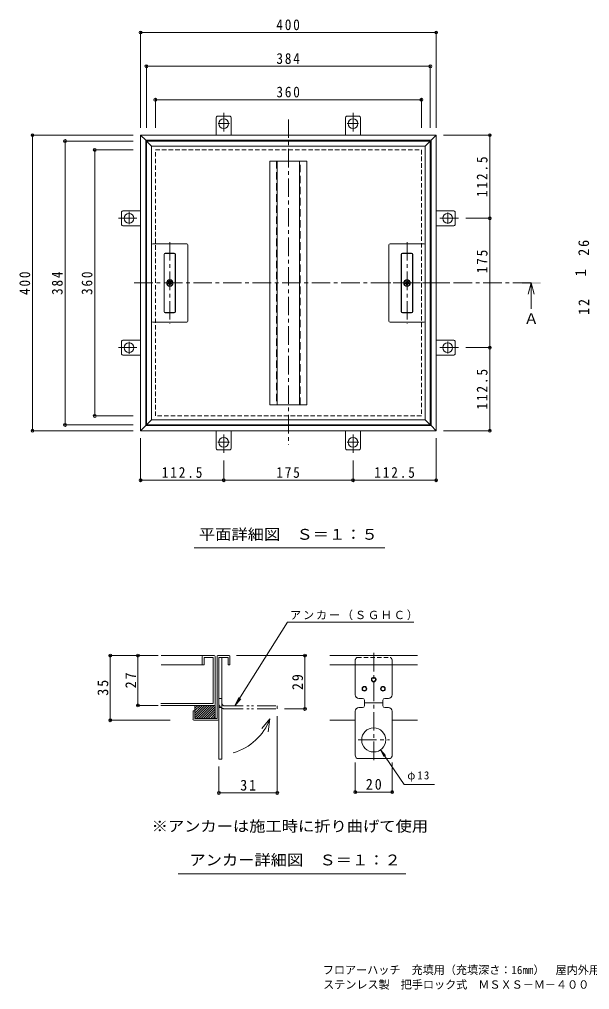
# Model space of a CAD drawing. Units: millimetres at full size, with parts at other scales. Extents: x -334 to 354, y -273 to 252.
# Drawn here: x -334 to -26, y -273 to 252 of the extents above; entities that cross this region are included whole.
import ezdxf
from ezdxf.enums import TextEntityAlignment as Align

# ---------------------------------------------------------------- set-up
doc = ezdxf.new("R2010")
doc.units = ezdxf.units.MM
doc.header["$LTSCALE"] = 2
doc.header["$PDMODE"] = 32
doc.header["$PDSIZE"] = 1.6
for name, pattern in [('CHAIN1', [8, 5, -1, 1, -1]), ('DASHED1', [1.8, 1.2, -0.6]), ('DASHED2', [3, 2, -1]), ('DOUBLE_CHAIN1', [8.8, 5, -1, 0.6, -0.6, 0.6, -1])]:
    doc.linetypes.add(name, pattern=pattern)
for name, color, linetype, lineweight in [('0-0_通り芯', 7, 'CHAIN1', 9), ('0-1_躯体', 2, 'Continuous', 9), ('0-2_仕上', 3, 'Continuous', 9), ('0-4_その他', 7, 'Continuous', 9), ('0-5_寸法', 4, 'Continuous', 9), ('D-1', 2, 'Continuous', 9), ('D-2', 3, 'Continuous', 9), ('D-4', 7, 'Continuous', 9), ('D-5', 7, 'Continuous', 9)]:
    doc.layers.add(name, color=color, linetype=linetype, lineweight=lineweight)
doc.layers.add('F-5_F-5ﾚｲﾔ', color=3, linetype='Continuous')
doc.styles.add('ＭＳ ゴシック', font='')
doc.styles.get('ＭＳ ゴシック').set_extended_font_data('MS Gothic')

msp = doc.modelspace()

# ---------------------------------------------------------------- linework, layer by layer
at = {"layer": '0-0_通り芯'}
for p, q in [((-188.715, 197.981), (-188.715, 21.823)), ((-272.079, 109.435), (-102.852, 109.435))]:
    msp.add_line(p, q, dxfattribs=at)
at = {"layer": '0-1_躯体'}
for p, q in [((-220.127, 199.671), (-227.302, 199.671)), ((-157.302, 199.671), (-150.127, 199.671)), ((-227.715, 198.971), (-227.715, 189.431)), ((-219.715, 198.971), (-219.715, 189.431)), ((-157.715, 198.971), (-157.715, 189.431)), ((-149.715, 198.971), (-149.715, 189.431)), ((-265.915, 186.635), (-268.715, 189.435)), ((-268.715, 189.435), (-268.715, 29.435)), ((-108.715, 189.435), (-268.715, 189.435)), ((-111.515, 186.635), (-108.715, 189.435)), ((-108.715, 29.435), (-108.715, 189.435)), ((-265.915, 186.635), (-265.915, 32.235)), ((-111.515, 186.635), (-265.915, 186.635)), ((-111.515, 32.235), (-111.515, 186.635)), ((-198.715, 175.435), (-178.715, 175.435)), ((-198.715, 43.435), (-198.715, 175.435)), ((-194.715, 175.435), (-194.715, 43.435)), ((-182.715, 175.435), (-182.715, 43.435)), ((-178.715, 43.435), (-178.715, 175.435)), ((-278.954, 140.848), (-278.954, 148.023)), ((-278.254, 148.435), (-268.714, 148.435)), ((-99.174, 148.435), (-108.714, 148.435)), ((-98.474, 140.848), (-98.474, 148.023)), ((-278.254, 140.435), (-268.714, 140.435)), ((-99.174, 140.435), (-108.714, 140.435)), ((-278.954, 78.023), (-278.954, 70.848)), ((-278.254, 78.435), (-268.714, 78.435)), ((-99.174, 78.435), (-108.714, 78.435)), ((-98.474, 78.023), (-98.474, 70.848)), ((-278.254, 70.435), (-268.714, 70.435)), ((-99.174, 70.435), (-108.714, 70.435)), ((-198.715, 43.435), (-178.715, 43.435)), ((-265.915, 32.235), (-268.715, 29.435)), ((-265.915, 32.235), (-111.515, 32.235)), ((-111.515, 32.235), (-108.715, 29.435)), ((-268.715, 29.435), (-108.715, 29.435)), ((-227.715, 19.891), (-227.715, 29.431)), ((-219.715, 19.891), (-219.715, 29.431)), ((-157.715, 19.891), (-157.715, 29.431)), ((-149.715, 19.891), (-149.715, 29.431)), ((-220.127, 19.191), (-227.302, 19.191)), ((-157.302, 19.191), (-150.127, 19.191))]:
    msp.add_line(p, q, dxfattribs=at)
at = {"layer": '0-1_躯体', "linetype": 'CHAIN1'}
for p, q in [((-223.715, 201.43), (-223.715, 190.719)), ((-153.715, 201.43), (-153.715, 190.719)), ((-220.611, 195.671), (-226.779, 195.671)), ((-150.705, 195.671), (-156.922, 195.671)), ((-274.954, 147.952), (-274.954, 141.197)), ((-102.474, 141.389), (-102.474, 147.623)), ((-280.713, 144.435), (-270.002, 144.435)), ((-96.715, 144.435), (-107.425, 144.435)), ((-280.713, 74.435), (-270.002, 74.435)), ((-274.954, 77.647), (-274.954, 71.111)), ((-96.715, 74.435), (-107.425, 74.435)), ((-102.474, 71.33), (-102.474, 77.811)), ((-223.715, 17.432), (-223.715, 28.143)), ((-153.715, 17.432), (-153.715, 28.143)), ((-226.944, 23.191), (-220.491, 23.191)), ((-156.831, 23.191), (-150.542, 23.191))]:
    msp.add_line(p, q, dxfattribs=at)
at = {"layer": '0-1_躯体', "linetype": 'DASHED1'}
for p, q in [((-260.697, 37.435), (-260.697, 181.435)), ((-260.697, 181.435), (-116.697, 181.435))]:
    msp.add_line(p, q, dxfattribs=at)
at = {"layer": '0-1_躯体', "linetype": 'DASHED2'}
for p, q in [((-195.195, 175.435), (-195.195, 43.435)), ((-182.235, 43.435), (-182.235, 175.435))]:
    msp.add_line(p, q, dxfattribs=at)
at = {"layer": '0-1_躯体', "linetype": 'DASHED1'}
msp.add_lwpolyline([(-116.697, 181.435), (-116.697, 37.435), (-260.697, 37.435)], dxfattribs=at)
at = {"layer": '0-1_躯体'}
for centre in [(-223.715, 195.671), (-153.715, 195.671), (-274.954, 144.435), (-102.474, 144.435), (-274.954, 74.435), (-102.474, 74.435), (-223.715, 23.191), (-153.715, 23.191)]:
    msp.add_circle(centre, 2.6, dxfattribs=at)
for centre, start, end in [((-226.915, 198.971), 118.95502, 180), ((-220.515, 198.971), 0, 61.04498), ((-156.915, 198.971), 118.95502, 180), ((-150.515, 198.971), 0, 61.04498), ((-278.254, 147.635), 90, 151.04498), ((-99.174, 147.635), 28.95502, 90), ((-278.254, 141.235), 208.95502, 270), ((-99.174, 141.235), 270, 331.04498), ((-278.254, 77.635), 90, 151.04498), ((-99.174, 77.635), 28.95502, 90), ((-278.254, 71.235), 208.95502, 270), ((-99.174, 71.235), 270, 331.04498), ((-226.915, 19.891), 180, 241.04498), ((-220.515, 19.891), 298.95502, 0), ((-156.915, 19.891), 180, 241.04498), ((-150.515, 19.891), 298.95502, 0)]:
    msp.add_arc(centre, 0.8, start, end, dxfattribs=at)
at = {"layer": '0-2_仕上'}
for p, q in [((-262.697, 183.436), (-265.497, 186.235)), ((-265.497, 32.635), (-265.497, 186.235)), ((-265.497, 186.235), (-111.897, 186.235)), ((-262.697, 183.436), (-262.697, 35.435)), ((-114.697, 183.436), (-262.697, 183.436)), ((-114.697, 183.436), (-114.697, 35.435)), ((-262.097, 130.636), (-243.697, 130.636)), ((-243.097, 88.836), (-243.097, 130.035)), ((-134.297, 88.836), (-134.297, 130.035)), ((-115.297, 130.636), (-133.697, 130.636)), ((-255.997, 124.835), (-255.997, 94.035)), ((-255.897, 124.835), (-255.897, 94.035)), ((-255.297, 125.535), (-250.497, 125.535)), ((-255.297, 125.435), (-250.497, 125.435)), ((-249.897, 124.835), (-249.897, 94.035)), ((-249.797, 124.835), (-249.797, 94.035)), ((-127.597, 124.835), (-127.597, 94.035)), ((-127.497, 124.835), (-127.497, 94.035)), ((-122.097, 125.535), (-126.897, 125.535)), ((-122.097, 125.435), (-126.897, 125.435)), ((-121.497, 124.835), (-121.497, 94.035)), ((-121.397, 124.835), (-121.397, 94.035)), ((-255.297, 93.435), (-250.497, 93.435)), ((-255.297, 93.335), (-250.497, 93.335)), ((-122.097, 93.435), (-126.897, 93.435)), ((-122.097, 93.335), (-126.897, 93.335)), ((-262.097, 88.235), (-243.697, 88.235)), ((-115.297, 88.235), (-133.697, 88.235)), ((-262.697, 35.435), (-265.497, 32.635)), ((-111.897, 32.635), (-265.497, 32.635)), ((-262.697, 35.435), (-114.697, 35.435)), ((-114.697, 35.435), (-111.897, 32.635))]:
    msp.add_line(p, q, dxfattribs=at)
at = {"layer": '0-2_仕上', "linetype": 'CHAIN1'}
for p, q in [((-252.897, 131.583), (-252.897, 87.271)), ((-124.497, 131.583), (-124.497, 87.271))]:
    msp.add_line(p, q, dxfattribs=at)
at = {"layer": '0-2_仕上'}
msp.add_lwpolyline([(-114.697, 183.436), (-111.897, 186.235), (-111.897, 32.635)], dxfattribs=at)
for centre, radius in [((-252.897, 109.435), 1.8), ((-252.897, 109.435), 1.6), ((-124.497, 109.435), 1.8), ((-124.497, 109.435), 1.6), ((-252.897, 109.435), 0.24), ((-124.497, 109.435), 0.24)]:
    msp.add_circle(centre, radius, dxfattribs=at)
for centre, radius, start, end in [((-262.097, 130.035), 0.6, 90, 180), ((-243.697, 130.035), 0.6, 0, 90), ((-133.697, 130.035), 0.6, 90, 180), ((-115.297, 130.035), 0.6, 0, 90), ((-255.297, 124.835), 0.7, 90, 180), ((-255.297, 124.835), 0.6, 90, 180), ((-250.497, 124.835), 0.7, 0, 90), ((-250.497, 124.835), 0.6, 0, 90), ((-126.897, 124.835), 0.7, 90, 180), ((-126.897, 124.835), 0.6, 90, 180), ((-122.097, 124.835), 0.7, 0, 90), ((-122.097, 124.835), 0.6, 0, 90), ((-253.308, 110.002), 0.32, 42.67029, 209.32961), ((-252.486, 110.002), 0.32, 330.67029, 137.32961), ((-124.908, 110.002), 0.32, 42.67039, 209.32971), ((-124.086, 110.002), 0.32, 330.67039, 137.32971), ((-253.563, 109.219), 0.32, 114.67029, 281.32961), ((-253.796, 109.728), 0.24, 294.67038, 29.3295), ((-253.453, 108.67), 0.24, 6.67038, 101.3295), ((-252.897, 108.735), 0.32, 186.67029, 353.32961), ((-252.897, 110.381), 0.24, 222.67038, 317.3295), ((-252.341, 108.67), 0.24, 78.67038, 173.3295), ((-252.231, 109.219), 0.32, 258.67029, 65.32961), ((-251.998, 109.728), 0.24, 150.67038, 245.3295), ((-125.163, 109.219), 0.32, 114.67039, 281.32971), ((-125.396, 109.728), 0.24, 294.6705, 29.32962), ((-125.053, 108.67), 0.24, 6.6705, 101.32962), ((-124.497, 108.735), 0.32, 186.67039, 353.32971), ((-124.497, 110.381), 0.24, 222.6705, 317.32962), ((-123.941, 108.67), 0.24, 78.6705, 173.32962), ((-123.831, 109.219), 0.32, 258.67039, 65.32971), ((-123.598, 109.728), 0.24, 150.6705, 245.32962), ((-255.297, 94.035), 0.7, 180, 270), ((-255.297, 94.035), 0.6, 180, 270), ((-250.497, 94.035), 0.6, 270, 0), ((-250.497, 94.035), 0.7, 270, 0), ((-126.897, 94.035), 0.7, 180, 270), ((-126.897, 94.035), 0.6, 180, 270), ((-122.097, 94.035), 0.6, 270, 0), ((-122.097, 94.035), 0.7, 270, 0), ((-262.097, 88.836), 0.6, 180, 270), ((-243.697, 88.836), 0.6, 270, 0), ((-133.697, 88.836), 0.6, 180, 270), ((-115.297, 88.836), 0.6, 270, 0)]:
    msp.add_arc(centre, radius, start, end, dxfattribs=at)
at = {"layer": '0-4_その他'}
for p, q in [((-268.715, 245.594), (-268.715, 193.435)), ((-268.715, 244.994), (-108.715, 244.994)), ((-108.715, 245.594), (-108.715, 193.435)), ((-265.497, 227.303), (-265.497, 193.435)), ((-265.497, 226.703), (-111.897, 226.703)), ((-111.897, 227.303), (-111.897, 193.435)), ((-260.697, 209.198), (-260.697, 193.435)), ((-260.697, 208.598), (-116.697, 208.598)), ((-116.697, 209.198), (-116.697, 193.435)), ((-327.778, 189.435), (-272.715, 189.435)), ((-327.178, 29.435), (-327.178, 189.435)), ((-79.065, 189.435), (-104.715, 189.435)), ((-79.665, 189.435), (-79.665, 144.435)), ((-310.19, 186.235), (-272.715, 186.235)), ((-309.59, 186.235), (-309.59, 32.635)), ((-294.096, 181.435), (-272.715, 181.435)), ((-293.496, 181.435), (-293.496, 37.435)), ((-79.065, 144.435), (-92.715, 144.435)), ((-79.065, 74.435), (-92.715, 74.435)), ((-294.096, 37.435), (-272.715, 37.435)), ((-310.19, 32.635), (-272.715, 32.635)), ((-327.778, 29.435), (-272.715, 29.435)), ((-79.065, 29.435), (-104.715, 29.435)), ((-268.715, 2.075), (-268.715, 25.435)), ((-108.715, 2.075), (-108.715, 25.435)), ((-223.715, 2.075), (-223.715, 13.432)), ((-153.715, 2.075), (-153.715, 13.432)), ((-268.715, 2.675), (-223.715, 2.675)), ((-223.715, 2.675), (-153.715, 2.675)), ((-153.715, 2.675), (-108.715, 2.675))]:
    msp.add_line(p, q, dxfattribs=at)
msp.add_lwpolyline([(-79.665, 144.435), (-79.665, 74.435), (-79.665, 29.435)], dxfattribs=at)
for p in [(-268.715, 244.994), (-108.715, 244.994), (-265.497, 226.703), (-111.897, 226.703), (-260.697, 208.598), (-116.697, 208.598), (-327.178, 189.435), (-79.665, 189.435), (-309.59, 186.235), (-293.496, 181.435), (-79.665, 144.435), (-79.665, 74.435), (-293.496, 37.435), (-309.59, 32.635), (-327.178, 29.435), (-79.665, 29.435), (-268.715, 2.675), (-223.715, 2.675), (-153.715, 2.675), (-108.715, 2.675)]:
    msp.add_point(p, dxfattribs=at)
at = {"layer": '0-5_寸法', "linetype": 'CHAIN1'}
msp.add_line((-57.254, 109.435), (-141.515, 109.435), dxfattribs=at)
at = {"layer": '0-5_寸法'}
for q in [(-58.854, 103.435), (-57.254, 95.435), (-55.654, 103.435)]:
    msp.add_line((-57.254, 109.435), q, dxfattribs=at)
at = {"layer": '0-5_寸法', "color": 7}
msp.add_line((-239.675, -33.889), (-136.551, -33.889), dxfattribs=at)
at = {"layer": '0-5_寸法'}
msp.add_solid([(-62.254, 108.935), (-52.254, 108.935), (-62.254, 109.935), (-52.254, 109.935)], dxfattribs=at)
at = {"layer": 'D-1'}
for p, q in [((-227.319, -92.712), (-227.319, -126.212)), ((-226.819, -92.212), (-220.82, -92.212)), ((-226.32, -126.712), (-226.32, -93.212)), ((-220.319, -92.712), (-220.319, -97.212)), ((-166.178, -92.212), (-118.884, -92.212)), ((-166.178, -97.212), (-118.884, -97.212)), ((-152.531, -113.401), (-152.531, -97.212)), ((-132.531, -113.401), (-132.531, -97.212)), ((-226.32, -115.401), (-224.72, -115.401)), ((-148.531, -115.401), (-150.531, -115.401)), ((-136.531, -115.401), (-134.531, -115.401)), ((-239.319, -122.212), (-239.319, -119.212)), ((-239.319, -124.592), (-233.94, -119.212)), ((-239.319, -123.319), (-235.213, -119.212)), ((-239.319, -122.046), (-236.485, -119.212)), ((-239.319, -119.501), (-239.031, -119.212)), ((-239.319, -125.865), (-232.667, -119.212)), ((-239.318, -120.772), (-237.758, -119.212)), ((-238.394, -126.212), (-231.394, -119.212)), ((-237.121, -126.212), (-230.121, -119.212)), ((-235.849, -126.212), (-228.849, -119.212)), ((-234.576, -126.212), (-228.319, -119.956)), ((-228.819, -119.212), (-228.319, -119.212)), ((-228.319, -126.212), (-228.319, -119.212)), ((-226.32, -120.401), (-224.72, -120.401)), ((-148.531, -120.401), (-150.531, -120.401)), ((-147.531, -119.401), (-147.531, -116.401)), ((-147.531, -117.901), (-137.531, -117.901)), ((-137.531, -116.401), (-137.531, -119.401)), ((-136.531, -120.401), (-134.531, -120.401)), ((-240.319, -122.212), (-239.319, -122.212)), ((-240.319, -126.712), (-240.319, -122.212)), ((-239.319, -122.212), (-239.319, -126.212)), ((-233.303, -126.212), (-228.319, -121.229)), ((-232.03, -126.212), (-228.319, -122.501)), ((-230.757, -126.212), (-228.319, -123.774)), ((-229.485, -126.212), (-228.319, -125.047)), ((-152.531, -122.401), (-152.531, -146.151)), ((-132.531, -122.401), (-132.531, -146.151)), ((-239.827, -127.212), (-226.819, -127.212)), ((-239.319, -126.212), (-227.319, -126.212)), ((-226.319, -126.712), (-226.319, -148.212)), ((-166.178, -127.212), (-152.531, -127.212)), ((-132.531, -127.212), (-118.884, -127.212)), ((-151.5, -147.901), (-133.563, -147.901))]:
    msp.add_line(p, q, dxfattribs=at)
at = {"layer": 'D-1', "linetype": 'DASHED1'}
for p, q in [((-151.5, -93.212), (-133.563, -93.212)), ((-152.531, -94.962), (-152.531, -97.212)), ((-132.531, -94.962), (-132.531, -97.212))]:
    msp.add_line(p, q, dxfattribs=at)
at = {"layer": 'D-1', "linetype": 'CHAIN1'}
for p, q in [((-142.531, -90.823), (-142.531, -149.936)), ((-151.001, -137.901), (-134.053, -137.901))]:
    msp.add_line(p, q, dxfattribs=at)
at = {"layer": 'D-1', "linetype": 'DOUBLE_CHAIN1'}
for p, q in [((-223.12, -119.501), (-194.72, -119.501)), ((-194.72, -121.101), (-194.72, -119.501)), ((-223.12, -121.101), (-194.72, -121.101))]:
    msp.add_line(p, q, dxfattribs=at)
at = {"layer": 'D-1', "color": 7}
for p, q in [((-194.72, -167.195), (-194.72, -125.101)), ((-226.319, -167.195), (-226.319, -152.212)), ((-226.319, -166.595), (-194.72, -166.595))]:
    msp.add_line(p, q, dxfattribs=at)
at = {"layer": 'D-1'}
for points in [[(-226.32, -93.212), (-221.319, -93.212), (-221.319, -97.212), (-220.319, -97.212)], [(-226.319, -148.212), (-224.72, -148.212), (-224.72, -93.212)]]:
    msp.add_lwpolyline(points, dxfattribs=at)
for centre, radius in [((-142.531, -105.212), 1.25), ((-142.531, -105.212), 1), ((-147.531, -110.212), 1.25), ((-147.531, -110.212), 1), ((-137.531, -110.212), 1.25), ((-137.531, -110.212), 1), ((-142.531, -137.901), 6.5)]:
    msp.add_circle(centre, radius, dxfattribs=at)
for centre, radius, start, end in [((-226.819, -92.712), 0.5, 90, 180), ((-220.82, -92.712), 0.5, 0, 90), ((-150.531, -113.401), 2, 180, 270), ((-148.531, -116.401), 1, 0, 90), ((-136.531, -116.401), 1, 90, 180), ((-134.531, -113.401), 2, 270, 0), ((-150.531, -122.401), 2, 90, 180), ((-148.531, -119.401), 1, 270, 0), ((-136.531, -119.401), 1, 180, 270), ((-134.531, -122.401), 2, 0, 90), ((-239.82, -126.712), 0.5, 180, 270), ((-226.819, -126.712), 0.5, 270, 0), ((-150.531, -146.151), 2, 180, 241.04498), ((-134.531, -146.151), 2, 298.95502, 0)]:
    msp.add_arc(centre, radius, start, end, dxfattribs=at)
at = {"layer": 'D-1', "linetype": 'DASHED1'}
for centre, start, end in [((-150.531, -94.962), 118.95502, 180), ((-134.531, -94.962), 0, 61.04498)]:
    msp.add_arc(centre, 2, start, end, dxfattribs=at)
at = {"layer": 'D-1', "linetype": 'DOUBLE_CHAIN1'}
for radius in [3.2, 1.6]:
    msp.add_arc((-223.12, -117.901), radius, 180, 270, dxfattribs=at)
at = {"layer": 'D-1', "color": 7}
for p in [(-226.319, -166.595), (-194.72, -166.595)]:
    msp.add_point(p, dxfattribs=at)
at = {"layer": 'D-2'}
for p, q in [((-257.467, -92.212), (-234.819, -92.212)), ((-235.319, -92.712), (-235.319, -97.212)), ((-235.319, -94.212), (-235.319, -95.412)), ((-228.819, -92.212), (-234.819, -92.212)), ((-234.319, -93.212), (-234.319, -97.212)), ((-229.319, -93.212), (-234.319, -93.212)), ((-229.319, -93.212), (-229.319, -118.212)), ((-228.319, -118.712), (-228.319, -92.712)), ((-235.319, -97.212), (-257.467, -97.212)), ((-234.319, -97.212), (-235.319, -97.212)), ((-229.319, -118.212), (-257.717, -118.212)), ((-257.717, -119.212), (-228.819, -119.212))]:
    msp.add_line(p, q, dxfattribs=at)
for centre, start, end in [((-234.819, -92.712), 90, 180), ((-228.819, -92.712), 0, 90), ((-228.819, -118.712), 270, 0)]:
    msp.add_arc(centre, 0.5, start, end, dxfattribs=at)
at = {"layer": 'D-4'}
for p, q in [((-285.499, -92.212), (-259.099, -92.212)), ((-285.099, -92.212), (-285.099, -127.212)), ((-270.099, -92.212), (-270.099, -119.212)), ((-179.32, -92.212), (-216.82, -92.212)), ((-179.72, -92.212), (-179.72, -121.101)), ((-270.499, -119.212), (-259.099, -119.212)), ((-179.32, -121.101), (-190.72, -121.101)), ((-285.499, -127.212), (-252.649, -127.212)), ((-152.531, -166.698), (-152.531, -150.151)), ((-132.531, -166.698), (-132.531, -150.151)), ((-152.531, -166.098), (-132.531, -166.098))]:
    msp.add_line(p, q, dxfattribs=at)
for p in [(-285.099, -92.212), (-270.099, -92.212), (-179.72, -92.212), (-270.099, -119.212), (-179.72, -121.101), (-285.099, -127.212), (-152.531, -166.098), (-132.531, -166.098)]:
    msp.add_point(p, dxfattribs=at)
at = {"layer": 'D-5'}
for p, q in [((-217.673, -119.501), (-215.583, -114.958)), ((-217.673, -119.501), (-214.479, -115.654)), ((-198.685, -126.509), (-203.132, -131.672)), ((-198.685, -126.509), (-199.571, -133.489)), ((-138.855, -143.261), (-125.99, -162.023)), ((-138.855, -143.261), (-137.011, -146.891)), ((-138.855, -143.261), (-136.166, -146.255)), ((-125.99, -162.023), (-109.655, -162.023)), ((-248.262, -210.351), (-125.14, -210.351))]:
    msp.add_line(p, q, dxfattribs=at)
msp.add_lwpolyline([(-217.673, -119.501), (-189.12, -74.161), (-120.783, -74.161)], dxfattribs=at)
msp.add_arc((-226.887, -115.964), 30.109, 286.17736, 339.49844, dxfattribs=at)

# ---------------------------------------------------------------- texts
at = {"layer": '0-4_その他', "color": 2, "char_height": 5.865, "attachment_point": 7, "style": 'ＭＳ ゴシック'}
for s, insert in [('\\T1.27;\\W0.9;400', (-195.215, 246.194)), ('\\T1.27;\\W0.9;384', (-195.197, 227.903)), ('\\T1.27;\\W0.9;360', (-195.197, 209.798)), ('\\T1.28;\\W0.9;112.5', (-257.215, 3.875)), ('\\T1.27;\\W0.9;175', (-195.215, 3.875)), ('\\T1.28;\\W0.9;112.5', (-142.215, 3.875))]:
    msp.add_mtext(s, dxfattribs=dict(at, insert=insert))
at = {"layer": '0-4_その他', "color": 2, "char_height": 5.865, "attachment_point": 7, "rotation": 90, "style": 'ＭＳ ゴシック'}
for s, insert in [('\\T1.28;\\W0.9;112.5', (-80.865, 155.935)), ('\\T1.27;\\W0.9;175', (-80.865, 114.699)), ('\\T1.27;\\W0.9;400', (-328.378, 102.935)), ('\\T1.27;\\W0.9;384', (-310.79, 102.935)), ('\\T1.27;\\W0.9;360', (-294.696, 102.935)), ('\\T1.28;\\W0.9;112.5', (-80.865, 40.935))]:
    msp.add_mtext(s, dxfattribs=dict(at, insert=insert))
at = {"layer": '0-5_寸法', "color": 2, "style": 'ＭＳ ゴシック'}
msp.add_text('Ａ', height=5.865, dxfattribs=at).set_placement((-61.254, 85.435), align=Align.BOTTOM_LEFT)
at = {"layer": '0-5_寸法', "color": 2, "style": 'ＭＳ ゴシック', "width": 1.1}
msp.add_text('平面詳細図\u3000Ｓ＝１：５', height=5.865, dxfattribs=at).set_placement((-237.113, -31.307), align=Align.BOTTOM_LEFT)
at = {"layer": 'D-1', "insert": (-214.769, -165.395), "char_height": 5.865, "attachment_point": 7, "style": 'ＭＳ ゴシック'}
msp.add_mtext('\\T1.27;\\W0.95;31', dxfattribs=at)
at = {"layer": 'D-4', "color": 2, "style": 'ＭＳ ゴシック'}
msp.add_text('1', height=5.865, rotation=90, dxfattribs=at).set_placement((-25.887, 112.945), align=Align.BOTTOM_LEFT)
at = {"layer": 'D-4', "color": 2, "char_height": 5.865, "attachment_point": 7, "rotation": 90, "style": 'ＭＳ ゴシック'}
for s, insert in [('\\T1.27;\\W0.95;26', (-25.887, 124.144)), ('\\T1.27;\\W0.95;12', (-25.887, 92.176)), ('\\T1.27;\\W0.95;27', (-271.099, -109.962)), ('\\T1.27;\\W0.95;29', (-180.72, -110.906)), ('\\T1.27;\\W0.95;35', (-286.099, -113.962))]:
    msp.add_mtext(s, dxfattribs=dict(at, insert=insert))
at = {"layer": 'D-4', "color": 2, "insert": (-146.781, -164.898), "char_height": 5.865, "attachment_point": 7, "style": 'ＭＳ ゴシック'}
msp.add_mtext('\\T1.27;\\W0.95;20', dxfattribs=at)
at = {"layer": 'D-5', "color": 2, "style": 'ＭＳ ゴシック', "width": 1.1}
for s, p in [('※アンカーは施工時に折り曲げて使用', (-262.701, -189.259)), ('アンカー詳細図\u3000Ｓ＝１：２', (-242.265, -207.549))]:
    msp.add_text(s, height=5.865, dxfattribs=at).set_placement(p, align=Align.BOTTOM_LEFT)
at = {"layer": 'D-5', "char_height": 4.399, "attachment_point": 7, "style": 'ＭＳ ゴシック'}
for s, insert in [('\\T1.17;アンカー（ＳＧＨＣ）', (-187.776, -73.103)), ('\\T1.26;\\W0.95;φ13', (-124.323, -160.443))]:
    msp.add_mtext(s, dxfattribs=dict(at, insert=insert))
at = {"layer": 'F-5_F-5ﾚｲﾔ', "color": 7, "style": 'ＭＳ ゴシック'}
for s, p in [('フロアーハッチ\u3000充填用（充填深さ：16mm）\u3000屋内外用\u3000一般形', (-170.038, -265.925)), ('ステンレス製\u3000把手ロック式\u3000ＭＳＸＳ－Ｍ－４００', (-169.888, -273.844))]:
    msp.add_text(s, height=4.399, dxfattribs=at).set_placement(p, align=Align.BOTTOM_LEFT)

doc.saveas('drawing.dxf')
